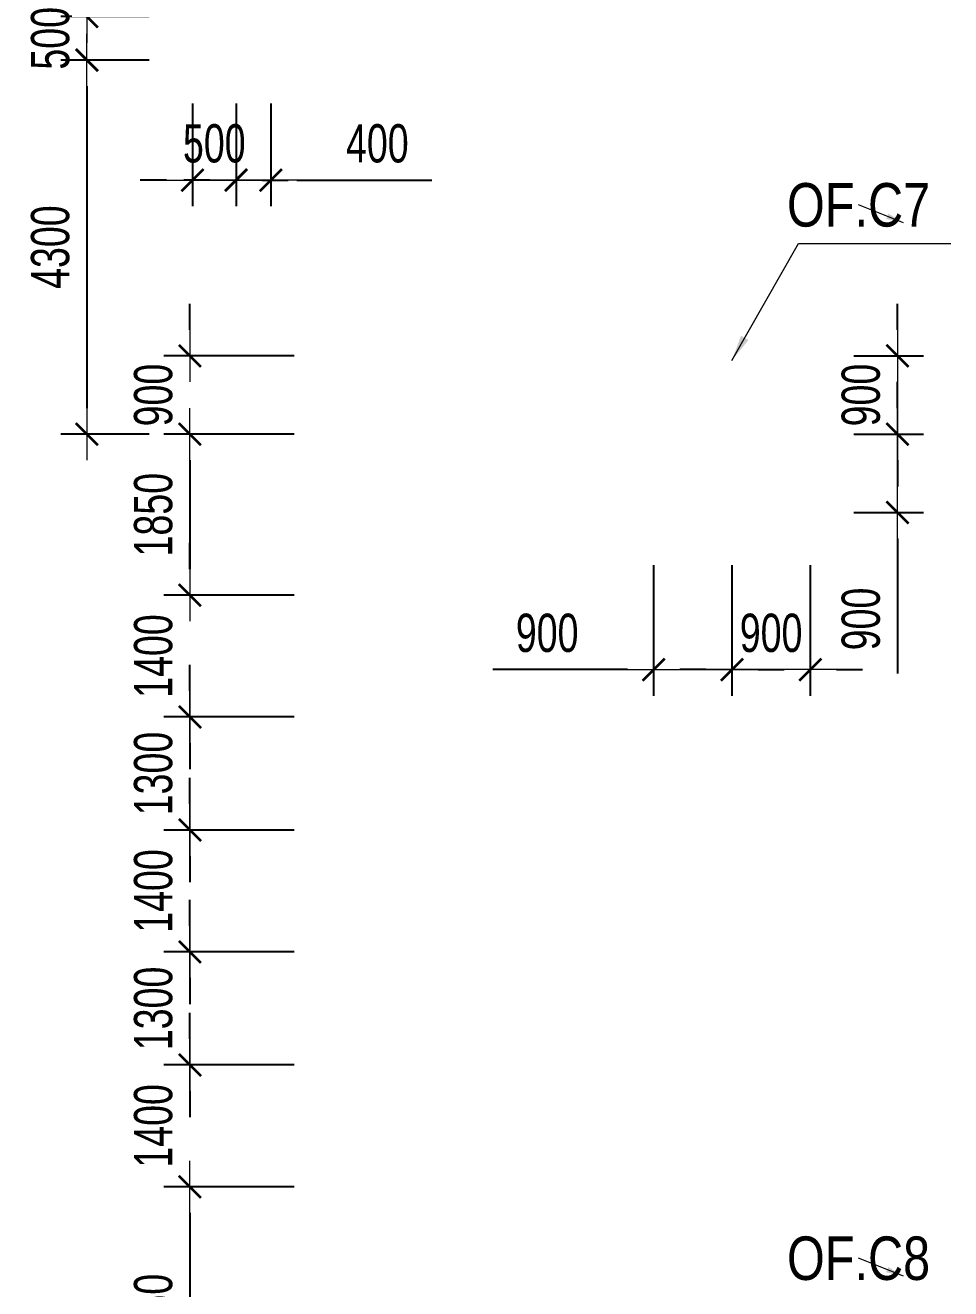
# Model space of a CAD drawing. Header units: millimetres. Extents: x -259680 to 286077, y -1281 to 94455.
# Drawn here: x 78878 to 89514, y 53978 to 68500 of the extents above; entities that cross this region are included whole.
import ezdxf
from ezdxf.enums import TextEntityAlignment as Align

# ---------------------------------------------------------------- set-up
doc = ezdxf.new("R2010")
doc.units = ezdxf.units.MM
doc.layers.get('0').update_dxf_attribs({"lineweight": 20})
doc.layers.get('Defpoints').update_dxf_attribs({"color": 151, "lineweight": 9})
for name, color, linetype, lineweight in [('$1$NDC_S_ANNO', 7, 'Continuous', 20), ('$1$NDC_S_DIM', 1, 'Continuous', 15), ('$1$NDC_S_VN TEXT', 7, 'Continuous', 20), ('NDC_S_DIM', 1, 'Continuous', 15)]:
    doc.layers.add(name, color=color, linetype=linetype, lineweight=lineweight)
doc.styles.add('$1$NDC_DIM', font='', dxfattribs={"width": 0.75})
doc.styles.add('$2$ARIAL', font='arial.ttf', dxfattribs={"width": 0.8})
doc.styles.add('NDC_DIM', font='', dxfattribs={"width": 0.75})
doc.styles.get('$1$NDC_DIM').set_extended_font_data('Dotum')
doc.styles.get('NDC_DIM').set_extended_font_data('Dotum')
doc.dimstyles.new('$0$NDC_dim_150', dxfattribs={"dimscale": 150, "dimtxt": 2.2, "dimasz": 1.5, "dimexe": 1.5, "dimexo": 2.5, "dimgap": 1, "dimtad": 1, "dimdec": 0, "dimzin": 0, "dimdsep": 46, "dimtxsty": '$1$NDC_DIM', "dimblk": '$1$DIMMARK', "dimcen": 0.09, "dimdle": 1.2, "dimclrd": 1, "dimclre": 1, "dimclrt": 3, "dimadec": 0, "dimazin": 0, "dimtfac": 1, "dimtdec": 0, "dimtix": 1, "dimtofl": 0, "dimtmove": 0, "dimatfit": 3, "dimfxl": 6, "dimfxlon": 1, "dimtolj": 1, "dimtzin": 0, "dimarcsym": 0})
doc.dimstyles.new('$1$NDC_dim_iso', dxfattribs={"dimtxt": 2.2, "dimasz": 1, "dimexe": 1.5, "dimexo": 2.5, "dimgap": 1, "dimtad": 1, "dimdec": 0, "dimzin": 0, "dimdsep": 46, "dimtxsty": '$1$NDC_DIM', "dimblk": '$1$DIMMARK', "dimcen": 0.09, "dimdle": 1.2, "dimclrd": 1, "dimclre": 1, "dimclrt": 3, "dimadec": 0, "dimazin": 0, "dimtfac": 1, "dimtdec": 0, "dimtix": 1, "dimtofl": 0, "dimtmove": 0, "dimatfit": 3, "dimfxl": 6, "dimfxlon": 1, "dimtolj": 1, "dimtzin": 0, "dimarcsym": 0})
doc.dimstyles.new('NDC_dim_200', dxfattribs={"dimscale": 200, "dimtxt": 2.2, "dimasz": 1.5, "dimexe": 1.5, "dimexo": 2.5, "dimgap": 1, "dimtad": 1, "dimdec": 0, "dimzin": 0, "dimdsep": 46, "dimtxsty": 'NDC_DIM', "dimblk": 'DIMMARK', "dimcen": 0.09, "dimdle": 1.2, "dimclrd": 1, "dimclre": 1, "dimclrt": 3, "dimadec": 0, "dimazin": 0, "dimtfac": 1, "dimtdec": 0, "dimtix": 1, "dimtofl": 0, "dimtmove": 0, "dimatfit": 3, "dimfxl": 6, "dimfxlon": 1, "dimtolj": 1, "dimtzin": 0, "dimarcsym": 0})

# ---------------------------------------------------------------- blocks, each defined once
blk = doc.blocks.new('$1$DIMMARK')
at = {"layer": '$1$NDC_S_DIM', "color": 1}
blk.add_line((-1.5, 0), (1, 0), dxfattribs=at)
at = {"layer": '$1$NDC_S_DIM', "color": 2, "const_width": 0.1}
blk.add_lwpolyline([(-0.424, -0.424), (0.424, 0.424)], dxfattribs=at)
blk = doc.blocks.new('DIMMARK')
at = {"layer": 'NDC_S_DIM', "color": 1}
blk.add_line((-1.5, 0), (1, 0), dxfattribs=at)
at = {"layer": 'NDC_S_DIM', "color": 2, "const_width": 0.1}
blk.add_lwpolyline([(-0.424, -0.424), (0.424, 0.424)], dxfattribs=at)
blk = doc.blocks.new('*D638')
at = {"layer": 'Defpoints', "color": 0, "ltscale": 100, "transparency": 16777216}
for p in [(80800, 68600), (79586, 68100), (80800, 68100)]:
    blk.add_point(p, dxfattribs=at)
at = {"layer": 'NDC_S_DIM', "color": 1, "lineweight": -2, "ltscale": 100, "transparency": 16777216}
for p, q in [((79586, 68900), (79586, 69200)), ((80300, 68600), (79286, 68600)), ((80300, 68100), (79286, 68100)), ((79586, 67800), (79586, 67500))]:
    blk.add_line(p, q, dxfattribs=at)
at = {"layer": 'NDC_S_DIM', "color": 1, "lineweight": -2, "ltscale": 100, "transparency": 16777216, "xscale": 300, "yscale": 300, "zscale": 300}
for p, rotation in [((79586, 68600), 270), ((79586, 68100), 90)]:
    blk.add_blockref('DIMMARK', p, dxfattribs=dict(at, rotation=rotation))
at = {"layer": 'NDC_S_DIM', "color": 3, "ltscale": 100, "transparency": 16777216, "insert": (79166, 68350), "char_height": 440, "attachment_point": 5, "rotation": 90, "style": 'NDC_DIM'}
blk.add_mtext('\\A1;500', dxfattribs=at)
blk = doc.blocks.new('*D639')
at = {"layer": 'Defpoints', "color": 0, "ltscale": 100, "transparency": 16777216}
for p in [(80800, 68100), (79586, 63800), (80800, 63800)]:
    blk.add_point(p, dxfattribs=at)
at = {"layer": 'NDC_S_DIM', "color": 1, "lineweight": -2, "ltscale": 100, "transparency": 16777216}
for p, q in [((80300, 68100), (79286, 68100)), ((79586, 67800), (79586, 64100)), ((80300, 63800), (79286, 63800))]:
    blk.add_line(p, q, dxfattribs=at)
at = {"layer": 'NDC_S_DIM', "color": 1, "lineweight": -2, "ltscale": 100, "transparency": 16777216, "xscale": 300, "yscale": 300, "zscale": 300}
for p, rotation in [((79586, 68100), 90), ((79586, 63800), 270)]:
    blk.add_blockref('DIMMARK', p, dxfattribs=dict(at, rotation=rotation))
at = {"layer": 'NDC_S_DIM', "color": 3, "ltscale": 100, "transparency": 16777216, "insert": (79166, 65950), "char_height": 440, "attachment_point": 5, "rotation": 90, "style": 'NDC_DIM'}
blk.add_mtext('\\A1;4300', dxfattribs=at)
blk = doc.blocks.new('*D1049')
at = {"layer": 'Defpoints', "color": 0, "ltscale": 100, "transparency": 16777216}
for p in [(87900, 64700), (87900, 63800), (88903, 63800)]:
    blk.add_point(p, dxfattribs=at)
at = {"layer": 'NDC_S_DIM', "color": 1, "lineweight": -2, "ltscale": 100, "transparency": 16777216}
for p, q in [((88903, 65000), (88903, 65300)), ((88400, 64700), (89203, 64700)), ((88400, 63800), (89203, 63800)), ((88903, 63500), (88903, 63200))]:
    blk.add_line(p, q, dxfattribs=at)
at = {"layer": 'NDC_S_DIM', "color": 1, "lineweight": -2, "ltscale": 100, "transparency": 16777216, "xscale": 300, "yscale": 300, "zscale": 300}
for p, rotation in [((88903, 64700), 270), ((88903, 63800), 90)]:
    blk.add_blockref('DIMMARK', p, dxfattribs=dict(at, rotation=rotation))
at = {"layer": 'NDC_S_DIM', "color": 3, "ltscale": 100, "transparency": 16777216, "insert": (88483, 64250), "char_height": 440, "attachment_point": 5, "rotation": 90, "style": 'NDC_DIM'}
blk.add_mtext('\\A1;900', dxfattribs=at)
blk = doc.blocks.new('*D1050')
at = {"layer": 'Defpoints', "color": 0, "ltscale": 100, "transparency": 16777216}
for p in [(87900, 63800), (87900, 62900), (88903, 62900)]:
    blk.add_point(p, dxfattribs=at)
at = {"layer": 'NDC_S_DIM', "color": 1, "lineweight": -2, "ltscale": 100, "transparency": 16777216}
for p, q in [((88903, 64100), (88903, 64400)), ((88400, 63800), (89203, 63800)), ((88400, 62900), (89203, 62900)), ((88903, 62600), (88903, 61051))]:
    blk.add_line(p, q, dxfattribs=at)
at = {"layer": 'NDC_S_DIM', "color": 1, "lineweight": -2, "ltscale": 100, "transparency": 16777216, "xscale": 300, "yscale": 300, "zscale": 300}
for p, rotation in [((88903, 63800), 270), ((88903, 62900), 90)]:
    blk.add_blockref('DIMMARK', p, dxfattribs=dict(at, rotation=rotation))
at = {"layer": 'NDC_S_DIM', "color": 3, "ltscale": 100, "transparency": 16777216, "insert": (88483, 61676), "char_height": 440, "attachment_point": 5, "rotation": 90, "style": 'NDC_DIM'}
blk.add_mtext('\\A1;900', dxfattribs=at)
blk = doc.blocks.new('*D1051')
at = {"layer": 'Defpoints', "color": 0, "ltscale": 100, "transparency": 16777216}
for p in [(86100, 62900), (87000, 62900), (87000, 61094)]:
    blk.add_point(p, dxfattribs=at)
at = {"layer": 'NDC_S_DIM', "color": 1, "lineweight": -2, "ltscale": 100, "transparency": 16777216}
for p, q in [((86100, 62294), (86100, 60794)), ((87000, 62294), (87000, 60794)), ((85800, 61094), (84251, 61094)), ((87300, 61094), (87600, 61094))]:
    blk.add_line(p, q, dxfattribs=at)
at = {"layer": 'NDC_S_DIM', "color": 1, "lineweight": -2, "ltscale": 100, "transparency": 16777216, "xscale": 300, "yscale": 300, "zscale": 300}
blk.add_blockref('DIMMARK', (86100, 61094), dxfattribs=at)
at = {"layer": 'NDC_S_DIM', "color": 1, "lineweight": -2, "ltscale": 100, "transparency": 16777216, "xscale": 300, "yscale": 300, "zscale": 300, "rotation": 180}
blk.add_blockref('DIMMARK', (87000, 61094), dxfattribs=at)
at = {"layer": 'NDC_S_DIM', "color": 3, "ltscale": 100, "transparency": 16777216, "insert": (84876, 61514), "char_height": 440, "attachment_point": 5, "style": 'NDC_DIM'}
blk.add_mtext('\\A1;900', dxfattribs=at)
blk = doc.blocks.new('*D1052')
at = {"layer": 'Defpoints', "color": 0, "ltscale": 100, "transparency": 16777216}
for p in [(87000, 62900), (87900, 62900), (87900, 61094)]:
    blk.add_point(p, dxfattribs=at)
at = {"layer": 'NDC_S_DIM', "color": 1, "lineweight": -2, "ltscale": 100, "transparency": 16777216}
for p, q in [((87000, 62294), (87000, 60794)), ((87900, 62294), (87900, 60794)), ((86700, 61094), (86400, 61094)), ((88200, 61094), (88500, 61094))]:
    blk.add_line(p, q, dxfattribs=at)
at = {"layer": 'NDC_S_DIM', "color": 1, "lineweight": -2, "ltscale": 100, "transparency": 16777216, "xscale": 300, "yscale": 300, "zscale": 300}
blk.add_blockref('DIMMARK', (87000, 61094), dxfattribs=at)
at = {"layer": 'NDC_S_DIM', "color": 1, "lineweight": -2, "ltscale": 100, "transparency": 16777216, "xscale": 300, "yscale": 300, "zscale": 300, "rotation": 180}
blk.add_blockref('DIMMARK', (87900, 61094), dxfattribs=at)
at = {"layer": 'NDC_S_DIM', "color": 3, "ltscale": 100, "transparency": 16777216, "insert": (87450, 61514), "char_height": 440, "attachment_point": 5, "style": 'NDC_DIM'}
blk.add_mtext('\\A1;900', dxfattribs=at)
blk = doc.blocks.new('*D1156')
at = {"layer": 'Defpoints', "color": 0, "ltscale": 100, "transparency": 16777216}
for p in [(80770, 64700), (83700, 64700), (83700, 63800)]:
    blk.add_point(p, dxfattribs=at)
at = {"layer": 'NDC_S_DIM', "color": 1, "lineweight": -2, "ltscale": 100, "transparency": 16777216}
for p, q in [((80770, 65000), (80770, 65300)), ((81970, 64700), (80470, 64700)), ((81970, 63800), (80470, 63800)), ((80770, 63500), (80770, 63200))]:
    blk.add_line(p, q, dxfattribs=at)
at = {"layer": 'NDC_S_DIM', "color": 1, "lineweight": -2, "ltscale": 100, "transparency": 16777216, "xscale": 300, "yscale": 300, "zscale": 300}
for p, rotation in [((80770, 64700), 270), ((80770, 63800), 90)]:
    blk.add_blockref('DIMMARK', p, dxfattribs=dict(at, rotation=rotation))
at = {"layer": 'NDC_S_DIM', "color": 3, "ltscale": 100, "transparency": 16777216, "insert": (80350, 64250), "char_height": 440, "attachment_point": 5, "rotation": 90, "style": 'NDC_DIM'}
blk.add_mtext('\\A1;900', dxfattribs=at)
blk = doc.blocks.new('*D1157')
at = {"layer": 'Defpoints', "color": 0, "ltscale": 100, "transparency": 16777216}
for p in [(83700, 63800), (80770, 61950), (83700, 61950)]:
    blk.add_point(p, dxfattribs=at)
at = {"layer": 'NDC_S_DIM', "color": 1, "lineweight": -2, "ltscale": 100, "transparency": 16777216}
for p, q in [((81970, 63800), (80470, 63800)), ((80770, 63500), (80770, 62250)), ((81970, 61950), (80470, 61950))]:
    blk.add_line(p, q, dxfattribs=at)
at = {"layer": 'NDC_S_DIM', "color": 1, "lineweight": -2, "ltscale": 100, "transparency": 16777216, "xscale": 300, "yscale": 300, "zscale": 300}
for p, rotation in [((80770, 63800), 90), ((80770, 61950), 270)]:
    blk.add_blockref('DIMMARK', p, dxfattribs=dict(at, rotation=rotation))
at = {"layer": 'NDC_S_DIM', "color": 3, "ltscale": 100, "transparency": 16777216, "insert": (80350, 62875), "char_height": 440, "attachment_point": 5, "rotation": 90, "style": 'NDC_DIM'}
blk.add_mtext('\\A1;1850', dxfattribs=at)
blk = doc.blocks.new('*D1158')
at = {"layer": 'Defpoints', "color": 0, "ltscale": 100, "transparency": 16777216}
for p in [(83700, 61950), (80770, 60550), (83700, 60550)]:
    blk.add_point(p, dxfattribs=at)
at = {"layer": 'NDC_S_DIM', "color": 1, "lineweight": -2, "ltscale": 100, "transparency": 16777216}
for p, q in [((80770, 62250), (80770, 62550)), ((81970, 61950), (80470, 61950)), ((81970, 60550), (80470, 60550)), ((80770, 60250), (80770, 59950))]:
    blk.add_line(p, q, dxfattribs=at)
at = {"layer": 'NDC_S_DIM', "color": 1, "lineweight": -2, "ltscale": 100, "transparency": 16777216, "xscale": 300, "yscale": 300, "zscale": 300}
for p, rotation in [((80770, 61950), 270), ((80770, 60550), 90)]:
    blk.add_blockref('DIMMARK', p, dxfattribs=dict(at, rotation=rotation))
at = {"layer": 'NDC_S_DIM', "color": 3, "ltscale": 100, "transparency": 16777216, "insert": (80350, 61250), "char_height": 440, "attachment_point": 5, "rotation": 90, "style": 'NDC_DIM'}
blk.add_mtext('\\A1;1400', dxfattribs=at)
blk = doc.blocks.new('*D1159')
at = {"layer": 'Defpoints', "color": 0, "ltscale": 100, "transparency": 16777216}
for p in [(83700, 60550), (80770, 59250), (83700, 59250)]:
    blk.add_point(p, dxfattribs=at)
at = {"layer": 'NDC_S_DIM', "color": 1, "lineweight": -2, "ltscale": 100, "transparency": 16777216}
for p, q in [((80770, 60850), (80770, 61150)), ((81970, 60550), (80470, 60550)), ((81970, 59250), (80470, 59250)), ((80770, 58950), (80770, 58650))]:
    blk.add_line(p, q, dxfattribs=at)
at = {"layer": 'NDC_S_DIM', "color": 1, "lineweight": -2, "ltscale": 100, "transparency": 16777216, "xscale": 300, "yscale": 300, "zscale": 300}
for p, rotation in [((80770, 60550), 270), ((80770, 59250), 90)]:
    blk.add_blockref('DIMMARK', p, dxfattribs=dict(at, rotation=rotation))
at = {"layer": 'NDC_S_DIM', "color": 3, "ltscale": 100, "transparency": 16777216, "insert": (80350, 59900), "char_height": 440, "attachment_point": 5, "rotation": 90, "style": 'NDC_DIM'}
blk.add_mtext('\\A1;1300', dxfattribs=at)
blk = doc.blocks.new('*D1160')
at = {"layer": 'Defpoints', "color": 0, "ltscale": 100, "transparency": 16777216}
for p in [(83700, 59250), (80770, 57850), (83700, 57850)]:
    blk.add_point(p, dxfattribs=at)
at = {"layer": 'NDC_S_DIM', "color": 1, "lineweight": -2, "ltscale": 100, "transparency": 16777216}
for p, q in [((80770, 59550), (80770, 59850)), ((81970, 59250), (80470, 59250)), ((81970, 57850), (80470, 57850)), ((80770, 57550), (80770, 57250))]:
    blk.add_line(p, q, dxfattribs=at)
at = {"layer": 'NDC_S_DIM', "color": 1, "lineweight": -2, "ltscale": 100, "transparency": 16777216, "xscale": 300, "yscale": 300, "zscale": 300}
for p, rotation in [((80770, 59250), 270), ((80770, 57850), 90)]:
    blk.add_blockref('DIMMARK', p, dxfattribs=dict(at, rotation=rotation))
at = {"layer": 'NDC_S_DIM', "color": 3, "ltscale": 100, "transparency": 16777216, "insert": (80350, 58550), "char_height": 440, "attachment_point": 5, "rotation": 90, "style": 'NDC_DIM'}
blk.add_mtext('\\A1;1400', dxfattribs=at)
blk = doc.blocks.new('*D1161')
at = {"layer": 'Defpoints', "color": 0, "ltscale": 100, "transparency": 16777216}
for p in [(83700, 57850), (80770, 56550), (83700, 56550)]:
    blk.add_point(p, dxfattribs=at)
at = {"layer": 'NDC_S_DIM', "color": 1, "lineweight": -2, "ltscale": 100, "transparency": 16777216}
for p, q in [((80770, 58150), (80770, 58450)), ((81970, 57850), (80470, 57850)), ((81970, 56550), (80470, 56550)), ((80770, 56250), (80770, 55950))]:
    blk.add_line(p, q, dxfattribs=at)
at = {"layer": 'NDC_S_DIM', "color": 1, "lineweight": -2, "ltscale": 100, "transparency": 16777216, "xscale": 300, "yscale": 300, "zscale": 300}
for p, rotation in [((80770, 57850), 270), ((80770, 56550), 90)]:
    blk.add_blockref('DIMMARK', p, dxfattribs=dict(at, rotation=rotation))
at = {"layer": 'NDC_S_DIM', "color": 3, "ltscale": 100, "transparency": 16777216, "insert": (80350, 57200), "char_height": 440, "attachment_point": 5, "rotation": 90, "style": 'NDC_DIM'}
blk.add_mtext('\\A1;1300', dxfattribs=at)
blk = doc.blocks.new('*D1162')
at = {"layer": 'Defpoints', "color": 0, "ltscale": 100, "transparency": 16777216}
for p in [(83700, 56550), (80770, 55150), (83700, 55150)]:
    blk.add_point(p, dxfattribs=at)
at = {"layer": 'NDC_S_DIM', "color": 1, "lineweight": -2, "ltscale": 100, "transparency": 16777216}
for p, q in [((80770, 56850), (80770, 57150)), ((81970, 56550), (80470, 56550)), ((81970, 55150), (80470, 55150)), ((80770, 54850), (80770, 54550))]:
    blk.add_line(p, q, dxfattribs=at)
at = {"layer": 'NDC_S_DIM', "color": 1, "lineweight": -2, "ltscale": 100, "transparency": 16777216, "xscale": 300, "yscale": 300, "zscale": 300}
for p, rotation in [((80770, 56550), 270), ((80770, 55150), 90)]:
    blk.add_blockref('DIMMARK', p, dxfattribs=dict(at, rotation=rotation))
at = {"layer": 'NDC_S_DIM', "color": 3, "ltscale": 100, "transparency": 16777216, "insert": (80350, 55850), "char_height": 440, "attachment_point": 5, "rotation": 90, "style": 'NDC_DIM'}
blk.add_mtext('\\A1;1400', dxfattribs=at)
blk = doc.blocks.new('*D1163')
at = {"layer": 'Defpoints', "color": 0, "ltscale": 100, "transparency": 16777216}
for p in [(83700, 55150), (80770, 52190), (83700, 52190)]:
    blk.add_point(p, dxfattribs=at)
at = {"layer": 'NDC_S_DIM', "color": 1, "lineweight": -2, "ltscale": 100, "transparency": 16777216}
for p, q in [((81970, 55150), (80470, 55150)), ((80770, 54850), (80770, 52490)), ((81970, 52190), (80470, 52190))]:
    blk.add_line(p, q, dxfattribs=at)
at = {"layer": 'NDC_S_DIM', "color": 1, "lineweight": -2, "ltscale": 100, "transparency": 16777216, "xscale": 300, "yscale": 300, "zscale": 300}
for p, rotation in [((80770, 55150), 90), ((80770, 52190), 270)]:
    blk.add_blockref('DIMMARK', p, dxfattribs=dict(at, rotation=rotation))
at = {"layer": 'NDC_S_DIM', "color": 3, "ltscale": 100, "transparency": 16777216, "insert": (80350, 53670), "char_height": 440, "attachment_point": 5, "rotation": 90, "style": 'NDC_DIM'}
blk.add_mtext('\\A1;2960', dxfattribs=at)
blk = doc.blocks.new('*D1176')
at = {"layer": 'Defpoints', "color": 0, "ltscale": 100, "transparency": 16777216}
for p in [(81300, 68100), (81700, 68100), (81300, 66720)]:
    blk.add_point(p, dxfattribs=at)
at = {"layer": 'NDC_S_DIM', "color": 1, "lineweight": -2, "ltscale": 100, "transparency": 16777216}
for p, q in [((81300, 67600), (81300, 66420)), ((81700, 67600), (81700, 66420)), ((81000, 66720), (80700, 66720)), ((82000, 66720), (83549, 66720))]:
    blk.add_line(p, q, dxfattribs=at)
at = {"layer": 'NDC_S_DIM', "color": 1, "lineweight": -2, "ltscale": 100, "transparency": 16777216, "xscale": 300, "yscale": 300, "zscale": 300}
blk.add_blockref('DIMMARK', (81300, 66720), dxfattribs=at)
at = {"layer": 'NDC_S_DIM', "color": 1, "lineweight": -2, "ltscale": 100, "transparency": 16777216, "xscale": 300, "yscale": 300, "zscale": 300, "rotation": 180}
blk.add_blockref('DIMMARK', (81700, 66720), dxfattribs=at)
at = {"layer": 'NDC_S_DIM', "color": 3, "ltscale": 100, "transparency": 16777216, "insert": (82924, 67140), "char_height": 440, "attachment_point": 5, "style": 'NDC_DIM'}
blk.add_mtext('\\A1;400', dxfattribs=at)
blk = doc.blocks.new('*D1177')
at = {"layer": 'Defpoints', "color": 0, "ltscale": 100, "transparency": 16777216}
for p in [(80800, 68100), (81300, 68100), (80800, 66720)]:
    blk.add_point(p, dxfattribs=at)
at = {"layer": 'NDC_S_DIM', "color": 1, "lineweight": -2, "ltscale": 100, "transparency": 16777216}
for p, q in [((80800, 67600), (80800, 66420)), ((81300, 67600), (81300, 66420)), ((80500, 66720), (80200, 66720)), ((81600, 66720), (81900, 66720))]:
    blk.add_line(p, q, dxfattribs=at)
at = {"layer": 'NDC_S_DIM', "color": 1, "lineweight": -2, "ltscale": 100, "transparency": 16777216, "xscale": 300, "yscale": 300, "zscale": 300}
blk.add_blockref('DIMMARK', (80800, 66720), dxfattribs=at)
at = {"layer": 'NDC_S_DIM', "color": 1, "lineweight": -2, "ltscale": 100, "transparency": 16777216, "xscale": 300, "yscale": 300, "zscale": 300, "rotation": 180}
blk.add_blockref('DIMMARK', (81300, 66720), dxfattribs=at)
at = {"layer": 'NDC_S_DIM', "color": 3, "ltscale": 100, "transparency": 16777216, "insert": (81050, 67140), "char_height": 440, "attachment_point": 5, "style": 'NDC_DIM'}
blk.add_mtext('\\A1;500', dxfattribs=at)
blk = doc.blocks.new('*U220')
at = {"layer": '$1$NDC_S_ANNO', "ltscale": 0.8, "style": '$2$ARIAL', "width": 0.8}
blk.add_attdef('TEN', text='', height=2.5, dxfattribs=at).set_placement((-2.578, 1.026), align=Align.MIDDLE_CENTER)
at = {"layer": '$1$NDC_S_ANNO', "ltscale": 0.8, "style": '$2$ARIAL', "width": 0.8, "flags": 1}
blk.add_attdef('CHU_THICH', text='', height=2.5, dxfattribs=at).set_placement((0, 0), align=Align.MIDDLE_CENTER)
at = {"layer": 'Defpoints'}
blk.add_leader([(0, 0), (-2.578, 1.026)], dimstyle='$1$NDC_dim_iso', override={"dimgap": 0.625, "dimtad": 0}, dxfattribs=at)
blk = doc.blocks.new('$0$co t check')
at = {"layer": '$1$NDC_S_VN TEXT', "xscale": 200, "yscale": 200, "zscale": 200}
for p, values in [((86930, 66231), {'TEN': 'OF.C7'}), ((86930, 54124), {'TEN': 'OF.C8'})]:
    blk.add_blockref('*U220', p, dxfattribs=at).add_auto_attribs(values)
blk.add_leader([(84958, 64647), (85724, 65992), (87474, 65992)], dimstyle='$0$NDC_dim_150', override={"dimasz": 2, "dimgap": 1, "dimtad": 0})

msp = doc.modelspace()

# ---------------------------------------------------------------- block references
at = {"layer": '$1$NDC_S_DIM'}
msp.add_blockref('$0$co t check', (2040.6, 0), dxfattribs=at)

# ---------------------------------------------------------------- dimensions: what is measured, and where the dimension line sits
at = {"layer": 'NDC_S_DIM', "ltscale": 100}
for base, p1, p2, picture, middle in [((79586.3, 68100), (80800, 68600), (80800, 68100), '*D638', (79166.3, 68350)), ((79586.3, 63800), (80800, 68100), (80800, 63800), '*D639', (79166.3, 65950)), ((80770, 64700), (83700, 63800), (83700, 64700), '*D1156', (80350, 64250)), ((88902.9, 63800), (87899.8, 64700), (87899.8, 63800), '*D1049', (88482.6, 64250)), ((80770, 61950), (83700, 63800), (83700, 61950), '*D1157', (80350, 62875))]:
    dim = msp.add_linear_dim(base=base, p1=p1, p2=p2, angle=90, dimstyle='NDC_dim_200', dxfattribs=at)
    dim.commit()
    dim.dimension.update_dxf_attribs({"geometry": picture, "text_midpoint": middle})
for base, p1, p2, picture, middle in [((80800, 66720), (81300, 68100), (80800, 68100), '*D1177', (81050, 66720)), ((81300, 66720), (81700, 68100), (81300, 68100), '*D1176', (82924.3, 66720)), ((86999.8, 61093.5), (86100, 62900), (86999.8, 62900), '*D1051', (84875.7, 61093.5)), ((87899.8, 61093.5), (87000, 62900), (87899.8, 62900), '*D1052', (87449.9, 61093.5))]:
    dim = msp.add_linear_dim(base=base, p1=p1, p2=p2, dimstyle='NDC_dim_200', dxfattribs=at)
    dim.commit()
    dim.dimension.update_dxf_attribs({"geometry": picture, "text_midpoint": middle, "dimtype": 160})
dim = msp.add_linear_dim(base=(88902.9, 62900), p1=(87899.8, 63800), p2=(87899.8, 62900), angle=90, dimstyle='NDC_dim_200', dxfattribs=at)
dim.commit()
dim.dimension.update_dxf_attribs({"geometry": '*D1050', "text_midpoint": (88902.9, 61675.7), "dimtype": 160})
for base, p1, p2, picture, middle in [((80770, 60550), (83700, 61950), (83700, 60550), '*D1158', (80350, 61250)), ((80770, 59250), (83700, 60550), (83700, 59250), '*D1159', (80350, 59900)), ((80770, 57850), (83700, 59250), (83700, 57850), '*D1160', (80350, 58550)), ((80770, 56550), (83700, 57850), (83700, 56550), '*D1161', (80350, 57200)), ((80770, 55150), (83700, 56550), (83700, 55150), '*D1162', (80350, 55850)), ((80770, 52190), (83700, 55150), (83700, 52190), '*D1163', (80350, 53670))]:
    dim = msp.add_linear_dim(base=base, p1=p1, p2=p2, angle=90, dimstyle='NDC_dim_200', override={"dimtmove": 1}, dxfattribs=at)
    dim.commit()
    dim.dimension.update_dxf_attribs({"geometry": picture, "text_midpoint": middle})

doc.saveas('drawing.dxf')
